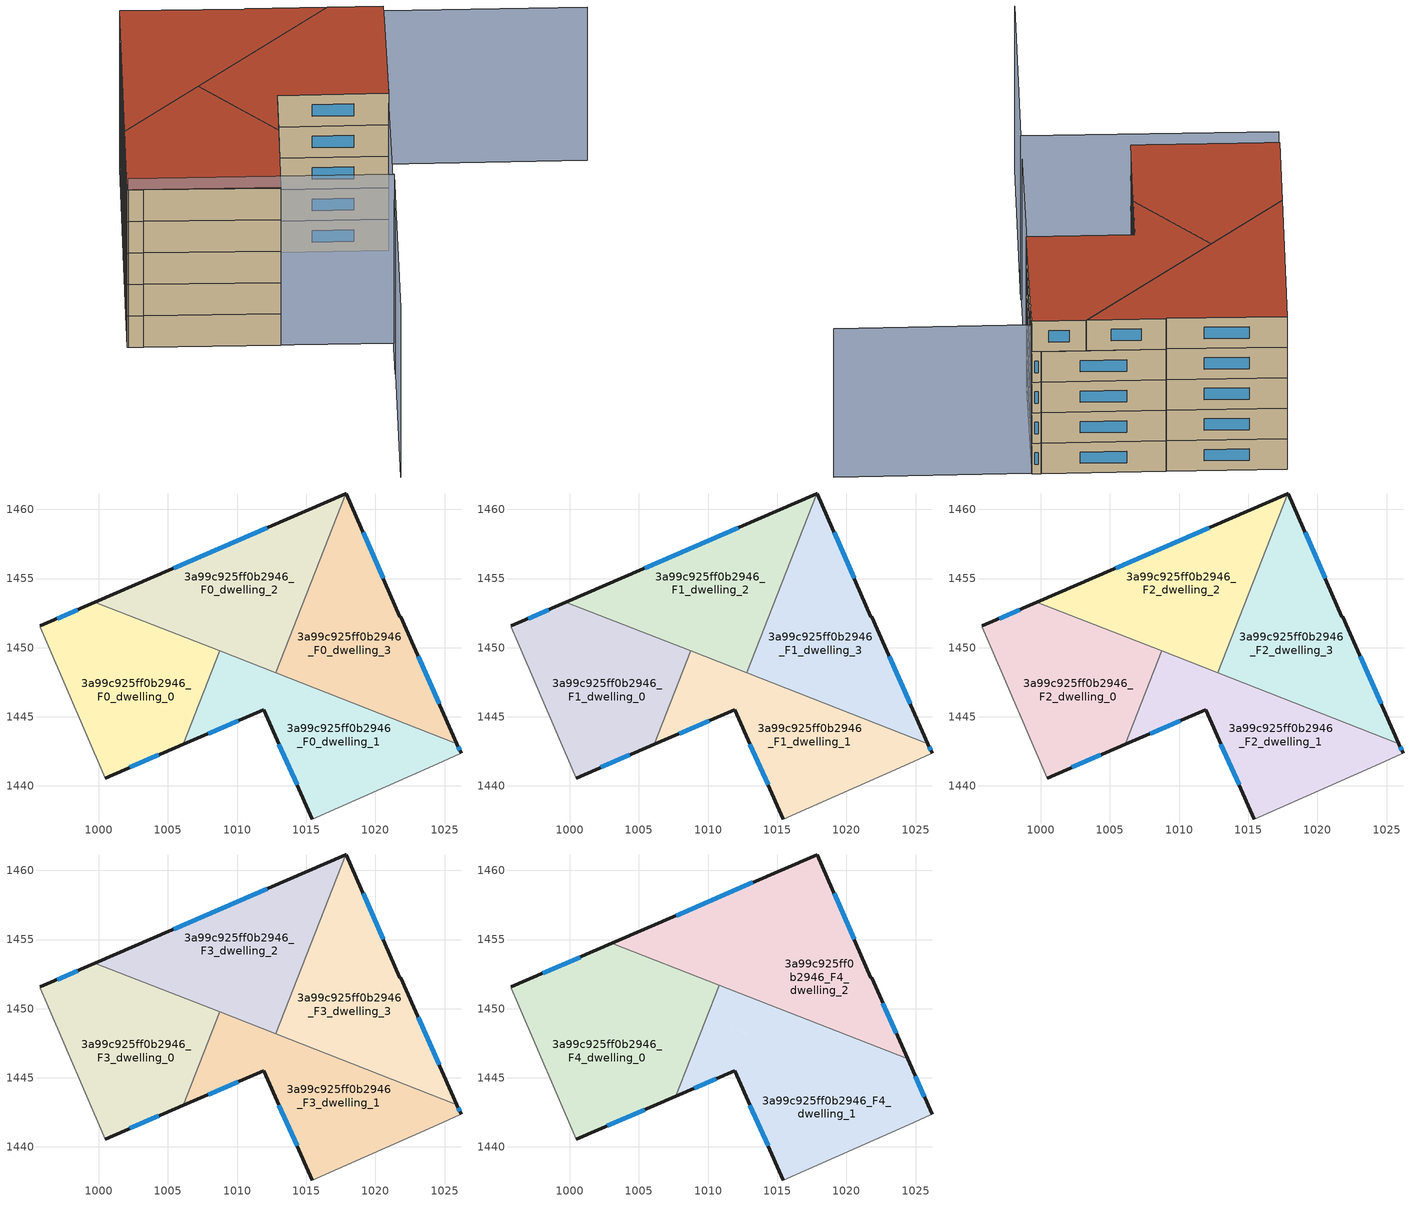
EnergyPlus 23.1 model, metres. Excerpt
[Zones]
3a99c925ff0b2946_F0_dwelling_0
 floor ground (EU_floor_Construction): 1008.73,1449.76 1006.09,1443 1000.47,1440.58 996.24,1450.4 995.78,1451.49 995.74,1451.57 999.72,1453.29 z0
 wall outside (EU_wall_Construction): 999.72,1453.29 995.74,1451.57 / 1000.47,1440.58 1006.09,1443 z0:3
 wall adiabatic (EU_wall_Construction): 995.74,1451.57 995.78,1451.49 996.24,1450.4 1000.47,1440.58 z0:3
 wall to 3a99c925ff0b2946_F0_dwelling_1 (EU_wall_Construction): 1006.09,1443 1008.73,1449.76 z0:3
 wall to 3a99c925ff0b2946_F0_dwelling_2 (EU_wall_Construction): 1008.73,1449.76 999.72,1453.29 z0:3
 window (EU_Window_Construction): 998.47,1452.75 996.99,1452.11 / 1002.23,1441.34 1004.33,1442.24 z0.94:2.06
3a99c925ff0b2946_F0_dwelling_1
 floor ground (EU_floor_Construction): 1025.88,1443.06 1026.19,1442.37 1026.09,1442.33 1024.51,1441.6 1015.45,1437.59 1011.92,1445.52 1006.09,1443 1008.73,1449.76 z0
 wall outside (EU_wall_Construction): 1026.19,1442.37 1025.88,1443.06 / 1006.09,1443 1011.92,1445.52 1015.45,1437.59 z0:3
 wall adiabatic (EU_wall_Construction): 1015.45,1437.59 1024.51,1441.6 1026.09,1442.33 1026.19,1442.37 z0:3
 wall to 3a99c925ff0b2946_F0_dwelling_3 (EU_wall_Construction): 1025.88,1443.06 1012.8,1448.17 z0:3
 wall to 3a99c925ff0b2946_F0_dwelling_2 (EU_wall_Construction): 1012.81,1448.17 1008.73,1449.76 z0:3
 window (EU_Window_Construction): 1026.09,1442.58 1025.98,1442.84 / 1013.02,1443.03 1014.34,1440.07 / 1007.92,1443.79 1010.09,1444.73 z0.94:2.06
3a99c925ff0b2946_F0_dwelling_2
 floor ground (EU_floor_Construction): 1017.86,1461.12 1012.81,1448.17 999.72,1453.29 z0
 wall outside (EU_wall_Construction): 1017.86,1461.12 999.72,1453.29 z0:3
 wall to 3a99c925ff0b2946_F0_dwelling_3 (EU_wall_Construction): 1012.8,1448.17 1017.86,1461.12 z0:3
 window (EU_Window_Construction): 1012.18,1458.67 1005.41,1455.74 z0.94:2.06
3a99c925ff0b2946_F0_dwelling_3
 floor ground (EU_floor_Construction): 1017.9,1461.14 1021.77,1452.24 1021.82,1452.25 1025.88,1443.06 1012.81,1448.17 1017.86,1461.12 z0
 wall outside (EU_wall_Construction): 1025.88,1443.06 1021.82,1452.25 1021.77,1452.24 1017.9,1461.14 1017.86,1461.12 z0:3
 window (EU_Window_Construction): 1020.56,1455.03 1019.11,1458.35 / 1024.61,1445.94 1023.1,1449.37 z0.94:2.06
3a99c925ff0b2946_F1_dwelling_0
 floor to 3a99c925ff0b2946_F0_dwelling_0 (EU_floor_Construction): 1008.73,1449.76 1006.09,1443 1000.47,1440.58 996.24,1450.4 995.78,1451.49 995.74,1451.57 999.72,1453.29 z3
 wall outside (EU_wall_Construction): 999.72,1453.29 995.74,1451.57 / 1000.47,1440.58 1006.09,1443 z3:6
 wall adiabatic (EU_wall_Construction): 995.74,1451.57 995.78,1451.49 996.24,1450.4 1000.47,1440.58 z3:6
 wall to 3a99c925ff0b2946_F1_dwelling_1 (EU_wall_Construction): 1006.09,1443 1008.73,1449.76 z3:6
 wall to 3a99c925ff0b2946_F1_dwelling_2 (EU_wall_Construction): 1008.73,1449.76 999.72,1453.29 z3:6
 window (EU_Window_Construction): 998.47,1452.75 996.99,1452.11 / 1002.23,1441.34 1004.33,1442.24 z3.94:5.06
3a99c925ff0b2946_F1_dwelling_1
 floor to 3a99c925ff0b2946_F0_dwelling_1 (EU_floor_Construction): 1025.88,1443.06 1026.19,1442.37 1026.09,1442.33 1024.51,1441.6 1015.45,1437.59 1011.92,1445.52 1006.09,1443 1008.73,1449.76 z3
 wall outside (EU_wall_Construction): 1026.19,1442.37 1025.88,1443.06 / 1006.09,1443 1011.92,1445.52 1015.45,1437.59 z3:6
 wall adiabatic (EU_wall_Construction): 1015.45,1437.59 1024.51,1441.6 1026.09,1442.33 1026.19,1442.37 z3:6
 wall to 3a99c925ff0b2946_F1_dwelling_3 (EU_wall_Construction): 1025.88,1443.06 1012.8,1448.17 z3:6
 wall to 3a99c925ff0b2946_F1_dwelling_2 (EU_wall_Construction): 1012.81,1448.17 1008.73,1449.76 z3:6
 window (EU_Window_Construction): 1026.09,1442.58 1025.98,1442.84 / 1013.02,1443.03 1014.34,1440.07 / 1007.92,1443.79 1010.09,1444.73 z3.94:5.06
3a99c925ff0b2946_F1_dwelling_2
 floor to 3a99c925ff0b2946_F0_dwelling_2 (EU_floor_Construction): 1017.86,1461.12 1012.8,1448.17 999.72,1453.29 z3
 wall outside (EU_wall_Construction): 1017.86,1461.12 999.72,1453.29 z3:6
 wall to 3a99c925ff0b2946_F1_dwelling_3 (EU_wall_Construction): 1012.8,1448.17 1017.86,1461.12 z3:6
 window (EU_Window_Construction): 1012.18,1458.67 1005.41,1455.74 z3.94:5.06
3a99c925ff0b2946_F1_dwelling_3
 floor to 3a99c925ff0b2946_F0_dwelling_3 (EU_floor_Construction): 1017.9,1461.14 1021.77,1452.24 1021.82,1452.25 1025.88,1443.06 1012.8,1448.17 1017.86,1461.12 z3
 wall outside (EU_wall_Construction): 1025.88,1443.06 1021.82,1452.25 1021.77,1452.24 1017.9,1461.14 1017.86,1461.12 z3:6
 window (EU_Window_Construction): 1020.56,1455.03 1019.11,1458.35 / 1024.61,1445.94 1023.1,1449.37 z3.94:5.06
3a99c925ff0b2946_F2_dwelling_0
 floor to 3a99c925ff0b2946_F1_dwelling_0 (EU_floor_Construction): 1008.73,1449.76 1006.09,1443 1000.47,1440.58 996.24,1450.4 995.78,1451.49 995.74,1451.57 999.72,1453.29 z6
 wall outside (EU_wall_Construction): 999.72,1453.29 995.74,1451.57 / 1000.47,1440.58 1006.09,1443 z6:9
 wall adiabatic (EU_wall_Construction): 995.74,1451.57 995.78,1451.49 996.24,1450.4 1000.47,1440.58 z6:9
 wall to 3a99c925ff0b2946_F2_dwelling_1 (EU_wall_Construction): 1006.09,1443 1008.73,1449.76 z6:9
 wall to 3a99c925ff0b2946_F2_dwelling_2 (EU_wall_Construction): 1008.73,1449.76 999.72,1453.29 z6:9
 window (EU_Window_Construction): 998.47,1452.75 996.99,1452.11 / 1002.23,1441.34 1004.33,1442.24 z6.94:8.06
3a99c925ff0b2946_F2_dwelling_1
 floor to 3a99c925ff0b2946_F1_dwelling_1 (EU_floor_Construction): 1025.88,1443.06 1026.19,1442.37 1026.09,1442.33 1024.51,1441.6 1015.45,1437.59 1011.92,1445.52 1006.09,1443 1008.73,1449.76 z6
 wall outside (EU_wall_Construction): 1026.19,1442.37 1025.88,1443.06 / 1006.09,1443 1011.92,1445.52 1015.45,1437.59 z6:9
 wall adiabatic (EU_wall_Construction): 1015.45,1437.59 1024.51,1441.6 1026.09,1442.33 1026.19,1442.37 z6:9
 wall to 3a99c925ff0b2946_F2_dwelling_3 (EU_wall_Construction): 1025.88,1443.06 1012.8,1448.17 z6:9
 wall to 3a99c925ff0b2946_F2_dwelling_2 (EU_wall_Construction): 1012.81,1448.17 1008.73,1449.76 z6:9
 window (EU_Window_Construction): 1026.09,1442.58 1025.98,1442.84 / 1013.02,1443.03 1014.34,1440.07 / 1007.92,1443.79 1010.09,1444.73 z6.94:8.06
3a99c925ff0b2946_F2_dwelling_2
 floor to 3a99c925ff0b2946_F1_dwelling_2 (EU_floor_Construction): 1017.86,1461.12 1012.8,1448.17 999.72,1453.29 z6
 wall outside (EU_wall_Construction): 1017.86,1461.12 999.72,1453.29 z6:9
 wall to 3a99c925ff0b2946_F2_dwelling_3 (EU_wall_Construction): 1012.8,1448.17 1017.86,1461.12 z6:9
 window (EU_Window_Construction): 1012.18,1458.67 1005.41,1455.74 z6.94:8.06
3a99c925ff0b2946_F2_dwelling_3
 floor to 3a99c925ff0b2946_F1_dwelling_3 (EU_floor_Construction): 1017.9,1461.14 1021.77,1452.24 1021.82,1452.25 1025.88,1443.06 1012.8,1448.17 1017.86,1461.12 z6
 wall outside (EU_wall_Construction): 1025.88,1443.06 1021.82,1452.25 1021.77,1452.24 1017.9,1461.14 1017.86,1461.12 z6:9
 window (EU_Window_Construction): 1020.56,1455.03 1019.11,1458.35 / 1024.61,1445.94 1023.1,1449.37 z6.94:8.06
3a99c925ff0b2946_F3_dwelling_0
 floor to 3a99c925ff0b2946_F2_dwelling_0 (EU_floor_Construction): 1008.73,1449.76 1006.09,1443 1000.47,1440.58 996.24,1450.4 995.78,1451.49 995.74,1451.57 999.72,1453.29 z9
 wall outside (EU_wall_Construction): 999.72,1453.29 995.74,1451.57 / 1000.47,1440.58 1006.09,1443 z9:12
 wall adiabatic (EU_wall_Construction): 995.74,1451.57 995.78,1451.49 996.24,1450.4 1000.47,1440.58 z9:12
 wall to 3a99c925ff0b2946_F3_dwelling_1 (EU_wall_Construction): 1006.09,1443 1008.73,1449.76 z9:12
 wall to 3a99c925ff0b2946_F3_dwelling_2 (EU_wall_Construction): 1008.73,1449.76 999.72,1453.29 z9:12
 window (EU_Window_Construction): 998.47,1452.75 996.99,1452.11 / 1002.23,1441.34 1004.33,1442.24 z9.94:11.06
3a99c925ff0b2946_F3_dwelling_1
 floor to 3a99c925ff0b2946_F2_dwelling_1 (EU_floor_Construction): 1025.88,1443.06 1026.19,1442.37 1026.09,1442.33 1024.51,1441.6 1015.45,1437.59 1011.92,1445.52 1006.09,1443 1008.73,1449.76 z9
 wall outside (EU_wall_Construction): 1026.19,1442.37 1025.88,1443.06 / 1006.09,1443 1011.92,1445.52 1015.45,1437.59 z9:12
 wall adiabatic (EU_wall_Construction): 1015.45,1437.59 1024.51,1441.6 1026.09,1442.33 1026.19,1442.37 z9:12
 wall to 3a99c925ff0b2946_F3_dwelling_3 (EU_wall_Construction): 1025.88,1443.06 1012.8,1448.17 z9:12
 wall to 3a99c925ff0b2946_F3_dwelling_2 (EU_wall_Construction): 1012.81,1448.17 1008.73,1449.76 z9:12
 window (EU_Window_Construction): 1026.09,1442.58 1025.98,1442.84 / 1013.02,1443.03 1014.34,1440.07 / 1007.92,1443.79 1010.09,1444.73 z9.94:11.06
3a99c925ff0b2946_F3_dwelling_2
 floor to 3a99c925ff0b2946_F2_dwelling_2 (EU_floor_Construction): 1017.86,1461.12 1012.8,1448.17 999.72,1453.29 z9
 wall outside (EU_wall_Construction): 1017.86,1461.12 999.72,1453.29 z9:12
 wall to 3a99c925ff0b2946_F3_dwelling_3 (EU_wall_Construction): 1012.8,1448.17 1017.86,1461.12 z9:12
 window (EU_Window_Construction): 1012.18,1458.67 1005.41,1455.74 z9.94:11.06
3a99c925ff0b2946_F3_dwelling_3
 floor to 3a99c925ff0b2946_F2_dwelling_3 (EU_floor_Construction): 1017.9,1461.14 1021.77,1452.24 1021.82,1452.25 1025.88,1443.06 1012.8,1448.17 1017.86,1461.12 z9
 wall outside (EU_wall_Construction): 1025.88,1443.06 1021.82,1452.25 1021.77,1452.24 1017.9,1461.14 1017.86,1461.12 z9:12
 window (EU_Window_Construction): 1020.56,1455.03 1019.11,1458.35 / 1024.61,1445.94 1023.1,1449.37 z9.94:11.06
3a99c925ff0b2946_F4_dwelling_0
 floor to 3a99c925ff0b2946_F3_dwelling_0 (EU_floor_Construction): 1008.73,1449.76 1006.09,1443 1000.47,1440.58 996.24,1450.4 995.78,1451.49 995.74,1451.57 999.72,1453.29 z12
 floor to 3a99c925ff0b2946_F3_dwelling_1 (EU_floor_Construction): 1009.86,1449.32 1007.66,1443.68 1006.09,1443 1008.73,1449.76 z12
 floor to 3a99c925ff0b2946_F3_dwelling_2 (EU_floor_Construction): 1010.79,1451.7 1008.73,1449.76 999.72,1453.29 1003.05,1454.72 z12; 1010.79,1451.7 1009.86,1449.32 1008.73,1449.76 z12
 wall outside (EU_wall_Construction): 1003.05,1454.72 995.74,1451.57 / 1000.47,1440.58 1007.66,1443.68 z12:15
 wall adiabatic (EU_wall_Construction): 995.74,1451.57 995.78,1451.49 996.24,1450.4 1000.47,1440.58 z12:15
 wall to 3a99c925ff0b2946_F4_dwelling_1 (EU_wall_Construction): 1007.66,1443.68 1010.79,1451.7 z12:15
 wall to 3a99c925ff0b2946_F4_dwelling_2 (EU_wall_Construction): 1010.79,1451.7 1003.05,1454.72 z12:15
 window (EU_Window_Construction): 1000.76,1453.73 998.03,1452.56 / 1002.72,1441.55 1005.4,1442.71 z12.94:14.06
 roof outside (EU_roof_Construction): 1007.66,1443.68 1010.79,1451.7 1003.05,1454.72 995.74,1451.57 995.78,1451.49 996.24,1450.4 1000.47,1440.58 z15
3a99c925ff0b2946_F4_dwelling_1
 floor to 3a99c925ff0b2946_F3_dwelling_1 (EU_floor_Construction): 1025.88,1443.06 1026.09,1442.33 1024.51,1441.6 1015.45,1437.59 1011.92,1445.52 1012.91,1448.13 z12; 1025.88,1443.06 1026.19,1442.37 1026.09,1442.33 z12; 1012.91,1448.13 1011.92,1445.52 1007.66,1443.68 1009.86,1449.32 z12
 floor to 3a99c925ff0b2946_F3_dwelling_2 (EU_floor_Construction): 1010.79,1451.7 1012.8,1448.17 1009.86,1449.32 z12; 1013.73,1450.55 1012.8,1448.17 1010.79,1451.7 z12
 floor to 3a99c925ff0b2946_F3_dwelling_3 (EU_floor_Construction): 1013.82,1450.52 1012.91,1448.13 1012.8,1448.17 1013.73,1450.55 z12; 1024.42,1446.38 1025.88,1443.06 1012.91,1448.13 1013.82,1450.52 z12
 wall outside (EU_wall_Construction): 1007.66,1443.68 1011.92,1445.52 1015.45,1437.59 / 1026.19,1442.37 1024.42,1446.38 z12:15
 wall adiabatic (EU_wall_Construction): 1015.45,1437.59 1024.51,1441.6 1026.09,1442.33 1026.19,1442.37 z12:15
 wall to 3a99c925ff0b2946_F4_dwelling_2 (EU_wall_Construction): 1024.42,1446.38 1010.79,1451.7 z12:15
 window (EU_Window_Construction): 1013.02,1443.03 1014.34,1440.07 / 1008.99,1444.26 1010.58,1444.94 / 1025.64,1443.62 1024.98,1445.12 z12.94:14.06
 roof outside (EU_roof_Construction): 1024.51,1441.6 1026.09,1442.33 1026.19,1442.37 1024.42,1446.38 1010.79,1451.7 1007.66,1443.68 1011.92,1445.52 1015.45,1437.59 z15
3a99c925ff0b2946_F4_dwelling_2
 floor to 3a99c925ff0b2946_F3_dwelling_2 (EU_floor_Construction): 1017.86,1461.12 1013.73,1450.55 1003.05,1454.72 z12
 floor to 3a99c925ff0b2946_F3_dwelling_3 (EU_floor_Construction): 1017.9,1461.14 1021.77,1452.24 1021.82,1452.25 1024.42,1446.38 1013.73,1450.55 1017.86,1461.12 z12
 wall outside (EU_wall_Construction): 1024.42,1446.38 1021.82,1452.25 1021.77,1452.24 1017.9,1461.14 1003.05,1454.72 z12:15
 window (EU_Window_Construction): 1023.61,1448.22 1022.64,1450.41 / 1013.24,1459.13 1007.7,1456.73 / 1020.56,1455.03 1019.11,1458.35 z12.94:14.06
 roof outside (EU_roof_Construction): 1024.42,1446.38 1021.82,1452.25 1021.77,1452.24 1017.9,1461.14 1003.05,1454.72 z15
shading: 1000.2,1430.86 1026.1,1442.33 / 1026.1,1442.33 1032.52,1427.81 z0:14.6; 995.78,1451.49 1004.06,1432.52 / 1004.06,1432.52 987.54,1425.3 z0:16.1
[Building]
EU S2 Campaign: North Axis=0; Terrain=City; Solar Distribution=FullExterior
[Site:Location]
Vienna: Latitude=48; Longitude=16.5; Time Zone=1; Elevation=183
[SizingPeriod:WeatherFileDays]
AnnualSizingPeriod: Begin Month=1; Begin Day of Month=1; End Month=12; End Day of Month=31; Day of Week for Start Day=Monday; Use Weather File Daylight Saving Period=No; Use Weather File Rain and Snow Indicators=No
[MATERIAL]
EU_InternalMass_Material: Roughness=MediumRough; Thickness=0.1; Conductivity=1; Density=1800; Specific Heat=900; Thermal Absorptance=0.9; Solar Absorptance=0.7; Visible Absorptance=0.7
[MATERIAL:NOMASS] Roughness=MediumRough; Thermal Absorptance=0.9; Solar Absorptance=0.7; Visible Absorptance=0.7
Name | Thermal Resistance
EU_wall_NoMass | 0.914258
EU_roof_NoMass | 0.954009
EU_floor_NoMass | 1.09711
[WINDOWMATERIAL:SIMPLEGLAZINGSYSTEM]
EU_Window_SimpleGlazing: UFactor=2.09642; Solar Heat Gain Coefficient=0.65; Visible Transmittance=0.65
[CONSTRUCTION]
EU_wall_Construction: EU_wall_NoMass
EU_roof_Construction: EU_roof_NoMass
EU_floor_Construction: EU_floor_NoMass
EU_Window_Construction: EU_Window_SimpleGlazing
EU_InternalMass_Construction: EU_InternalMass_Material
[ZONE] Type=1; Multiplier=1; Ceiling Height=autocalculate; Floor Area=autocalculate; Part of Total Floor Area=Yes
Name | Volume
3a99c925ff0b2946_F0_dwelling_0; 3a99c925ff0b2946_F1_dwelling_0; 3a99c925ff0b2946_F2_dwelling_0; 3a99c925ff0b2946_F3_dwelling_0 | 293.104
3a99c925ff0b2946_F4_dwelling_0 | 390.803
3a99c925ff0b2946_F0_dwelling_1 | 293.098
3a99c925ff0b2946_F1_dwelling_1; 3a99c925ff0b2946_F2_dwelling_1; 3a99c925ff0b2946_F3_dwelling_1 | 293.099
3a99c925ff0b2946_F4_dwelling_1 | 390.792
3a99c925ff0b2946_F0_dwelling_2; 3a99c925ff0b2946_F1_dwelling_2; 3a99c925ff0b2946_F2_dwelling_2; 3a99c925ff0b2946_F3_dwelling_2 | 293.081
3a99c925ff0b2946_F4_dwelling_2 | 390.79
3a99c925ff0b2946_F0_dwelling_3; 3a99c925ff0b2946_F1_dwelling_3; 3a99c925ff0b2946_F2_dwelling_3; 3a99c925ff0b2946_F3_dwelling_3 | 293.109
[INTERNALMASS] Construction=EU_InternalMass_Construction
Name | Zone or ZoneList | Surface Area
3a99c925ff0b2946_F0_dwelling_0_EU_InternalMass | 3a99c925ff0b2946_F0_dwelling_0 | 97.701
3a99c925ff0b2946_F0_dwelling_1_EU_InternalMass | 3a99c925ff0b2946_F0_dwelling_1 | 97.7021
3a99c925ff0b2946_F0_dwelling_2_EU_InternalMass | 3a99c925ff0b2946_F0_dwelling_2 | 97.6916
3a99c925ff0b2946_F0_dwelling_3_EU_InternalMass | 3a99c925ff0b2946_F0_dwelling_3 | 97.7037
3a99c925ff0b2946_F1_dwelling_0_EU_InternalMass | 3a99c925ff0b2946_F1_dwelling_0 | 97.701
3a99c925ff0b2946_F1_dwelling_1_EU_InternalMass | 3a99c925ff0b2946_F1_dwelling_1 | 97.7021
3a99c925ff0b2946_F1_dwelling_2_EU_InternalMass | 3a99c925ff0b2946_F1_dwelling_2 | 97.6916
3a99c925ff0b2946_F1_dwelling_3_EU_InternalMass | 3a99c925ff0b2946_F1_dwelling_3 | 97.7037
3a99c925ff0b2946_F2_dwelling_0_EU_InternalMass | 3a99c925ff0b2946_F2_dwelling_0 | 97.701
3a99c925ff0b2946_F2_dwelling_1_EU_InternalMass | 3a99c925ff0b2946_F2_dwelling_1 | 97.7021
3a99c925ff0b2946_F2_dwelling_2_EU_InternalMass | 3a99c925ff0b2946_F2_dwelling_2 | 97.6916
3a99c925ff0b2946_F2_dwelling_3_EU_InternalMass | 3a99c925ff0b2946_F2_dwelling_3 | 97.7037
3a99c925ff0b2946_F3_dwelling_0_EU_InternalMass | 3a99c925ff0b2946_F3_dwelling_0 | 97.701
3a99c925ff0b2946_F3_dwelling_1_EU_InternalMass | 3a99c925ff0b2946_F3_dwelling_1 | 97.7021
3a99c925ff0b2946_F3_dwelling_2_EU_InternalMass | 3a99c925ff0b2946_F3_dwelling_2 | 97.6916
3a99c925ff0b2946_F3_dwelling_3_EU_InternalMass | 3a99c925ff0b2946_F3_dwelling_3 | 97.7037
3a99c925ff0b2946_F4_dwelling_0_EU_InternalMass | 3a99c925ff0b2946_F4_dwelling_0 | 130.273
3a99c925ff0b2946_F4_dwelling_1_EU_InternalMass | 3a99c925ff0b2946_F4_dwelling_1 | 130.27
3a99c925ff0b2946_F4_dwelling_2_EU_InternalMass | 3a99c925ff0b2946_F4_dwelling_2 | 130.272
[OTHEREQUIPMENT] Fuel Type=Electricity; Design Level Calculation Method=Watts/Area; Power per Zone Floor Area=1; Fraction Latent=0; Fraction Radiant=0; Fraction Lost=0; Carbon Dioxide Generation Rate=0; EndUse Subcategory=EU_Step8_InternalGains
Name | Zone or ZoneList or Space or SpaceList | Schedule
EU_Step8_InternalGain_3a99c925ff0b2946_F0_dwelling_0_f000 | 3a99c925ff0b2946_F0_dwelling_0 | EU_Step8_GainSchedule_3a99c925ff0b2946_F0_dwelling_0_f000
EU_Step8_InternalGain_3a99c925ff0b2946_F0_dwelling_1_f000 | 3a99c925ff0b2946_F0_dwelling_1 | EU_Step8_GainSchedule_3a99c925ff0b2946_F0_dwelling_1_f000
EU_Step8_InternalGain_3a99c925ff0b2946_F0_dwelling_2_f000 | 3a99c925ff0b2946_F0_dwelling_2 | EU_Step8_GainSchedule_3a99c925ff0b2946_F0_dwelling_2_f000
EU_Step8_InternalGain_3a99c925ff0b2946_F0_dwelling_3_f000 | 3a99c925ff0b2946_F0_dwelling_3 | EU_Step8_GainSchedule_3a99c925ff0b2946_F0_dwelling_3_f000
EU_Step8_InternalGain_3a99c925ff0b2946_F1_dwelling_0_f000 | 3a99c925ff0b2946_F1_dwelling_0 | EU_Step8_GainSchedule_3a99c925ff0b2946_F1_dwelling_0_f000
EU_Step8_InternalGain_3a99c925ff0b2946_F1_dwelling_1_f000 | 3a99c925ff0b2946_F1_dwelling_1 | EU_Step8_GainSchedule_3a99c925ff0b2946_F1_dwelling_1_f000
EU_Step8_InternalGain_3a99c925ff0b2946_F1_dwelling_2_f000 | 3a99c925ff0b2946_F1_dwelling_2 | EU_Step8_GainSchedule_3a99c925ff0b2946_F1_dwelling_2_f000
EU_Step8_InternalGain_3a99c925ff0b2946_F1_dwelling_3_f000 | 3a99c925ff0b2946_F1_dwelling_3 | EU_Step8_GainSchedule_3a99c925ff0b2946_F1_dwelling_3_f000
EU_Step8_InternalGain_3a99c925ff0b2946_F2_dwelling_0_f000 | 3a99c925ff0b2946_F2_dwelling_0 | EU_Step8_GainSchedule_3a99c925ff0b2946_F2_dwelling_0_f000
EU_Step8_InternalGain_3a99c925ff0b2946_F2_dwelling_1_f000 | 3a99c925ff0b2946_F2_dwelling_1 | EU_Step8_GainSchedule_3a99c925ff0b2946_F2_dwelling_1_f000
EU_Step8_InternalGain_3a99c925ff0b2946_F2_dwelling_2_f000 | 3a99c925ff0b2946_F2_dwelling_2 | EU_Step8_GainSchedule_3a99c925ff0b2946_F2_dwelling_2_f000
EU_Step8_InternalGain_3a99c925ff0b2946_F2_dwelling_3_f000 | 3a99c925ff0b2946_F2_dwelling_3 | EU_Step8_GainSchedule_3a99c925ff0b2946_F2_dwelling_3_f000
EU_Step8_InternalGain_3a99c925ff0b2946_F3_dwelling_0_f000 | 3a99c925ff0b2946_F3_dwelling_0 | EU_Step8_GainSchedule_3a99c925ff0b2946_F3_dwelling_0_f000
EU_Step8_InternalGain_3a99c925ff0b2946_F3_dwelling_1_f000 | 3a99c925ff0b2946_F3_dwelling_1 | EU_Step8_GainSchedule_3a99c925ff0b2946_F3_dwelling_1_f000
EU_Step8_InternalGain_3a99c925ff0b2946_F3_dwelling_2_f000 | 3a99c925ff0b2946_F3_dwelling_2 | EU_Step8_GainSchedule_3a99c925ff0b2946_F3_dwelling_2_f000
EU_Step8_InternalGain_3a99c925ff0b2946_F3_dwelling_3_f000 | 3a99c925ff0b2946_F3_dwelling_3 | EU_Step8_GainSchedule_3a99c925ff0b2946_F3_dwelling_3_f000
EU_Step8_InternalGain_3a99c925ff0b2946_F4_dwelling_0_f000 | 3a99c925ff0b2946_F4_dwelling_0 | EU_Step8_GainSchedule_3a99c925ff0b2946_F4_dwelling_0_f000
EU_Step8_InternalGain_3a99c925ff0b2946_F4_dwelling_1_f000 | 3a99c925ff0b2946_F4_dwelling_1 | EU_Step8_GainSchedule_3a99c925ff0b2946_F4_dwelling_1_f000
EU_Step8_InternalGain_3a99c925ff0b2946_F4_dwelling_2_f000 | 3a99c925ff0b2946_F4_dwelling_2 | EU_Step8_GainSchedule_3a99c925ff0b2946_F4_dwelling_2_f000
[ZONEVENTILATION:DESIGNFLOWRATE] Schedule=EU_AlwaysOn; Design Flow Rate Calculation Method=AirChanges/Hour; Air Changes per Hour=0.546891; Ventilation Type=Natural; Fan Pressure Rise=0; Fan Total Efficiency=1; Constant Term Coefficient=1; Temperature Term Coefficient=0; Velocity Term Coefficient=0; Velocity Squared Term Coefficient=0; Minimum Indoor Temperature=-100; Maximum Indoor Temperature=100; Delta Temperature=-100; Minimum Outdoor Temperature=-100; Maximum Outdoor Temperature=100; Maximum Wind Speed=40
Name | Zone or ZoneList or Space or SpaceList
EU_ConstantAir_3a99c925ff0b2946_F0_dwelling_0 | 3a99c925ff0b2946_F0_dwelling_0
EU_ConstantAir_3a99c925ff0b2946_F0_dwelling_1 | 3a99c925ff0b2946_F0_dwelling_1
EU_ConstantAir_3a99c925ff0b2946_F0_dwelling_2 | 3a99c925ff0b2946_F0_dwelling_2
EU_ConstantAir_3a99c925ff0b2946_F0_dwelling_3 | 3a99c925ff0b2946_F0_dwelling_3
EU_ConstantAir_3a99c925ff0b2946_F1_dwelling_0 | 3a99c925ff0b2946_F1_dwelling_0
EU_ConstantAir_3a99c925ff0b2946_F1_dwelling_1 | 3a99c925ff0b2946_F1_dwelling_1
EU_ConstantAir_3a99c925ff0b2946_F1_dwelling_2 | 3a99c925ff0b2946_F1_dwelling_2
EU_ConstantAir_3a99c925ff0b2946_F1_dwelling_3 | 3a99c925ff0b2946_F1_dwelling_3
EU_ConstantAir_3a99c925ff0b2946_F2_dwelling_0 | 3a99c925ff0b2946_F2_dwelling_0
EU_ConstantAir_3a99c925ff0b2946_F2_dwelling_1 | 3a99c925ff0b2946_F2_dwelling_1
EU_ConstantAir_3a99c925ff0b2946_F2_dwelling_2 | 3a99c925ff0b2946_F2_dwelling_2
EU_ConstantAir_3a99c925ff0b2946_F2_dwelling_3 | 3a99c925ff0b2946_F2_dwelling_3
EU_ConstantAir_3a99c925ff0b2946_F3_dwelling_0 | 3a99c925ff0b2946_F3_dwelling_0
EU_ConstantAir_3a99c925ff0b2946_F3_dwelling_1 | 3a99c925ff0b2946_F3_dwelling_1
EU_ConstantAir_3a99c925ff0b2946_F3_dwelling_2 | 3a99c925ff0b2946_F3_dwelling_2
EU_ConstantAir_3a99c925ff0b2946_F3_dwelling_3 | 3a99c925ff0b2946_F3_dwelling_3
EU_ConstantAir_3a99c925ff0b2946_F4_dwelling_0 | 3a99c925ff0b2946_F4_dwelling_0
EU_ConstantAir_3a99c925ff0b2946_F4_dwelling_1 | 3a99c925ff0b2946_F4_dwelling_1
EU_ConstantAir_3a99c925ff0b2946_F4_dwelling_2 | 3a99c925ff0b2946_F4_dwelling_2
[HVACTEMPLATE:THERMOSTAT] Constant Heating Setpoint=20; Constant Cooling Setpoint=50
EU_HeatOnly_3a99c925ff0b2946_F0_dwelling_0; EU_HeatOnly_3a99c925ff0b2946_F0_dwelling_1; EU_HeatOnly_3a99c925ff0b2946_F0_dwelling_2; EU_HeatOnly_3a99c925ff0b2946_F0_dwelling_3; EU_HeatOnly_3a99c925ff0b2946_F1_dwelling_0; EU_HeatOnly_3a99c925ff0b2946_F1_dwelling_1; EU_HeatOnly_3a99c925ff0b2946_F1_dwelling_2; EU_HeatOnly_3a99c925ff0b2946_F1_dwelling_3; EU_HeatOnly_3a99c925ff0b2946_F2_dwelling_0; EU_HeatOnly_3a99c925ff0b2946_F2_dwelling_1; EU_HeatOnly_3a99c925ff0b2946_F2_dwelling_2; EU_HeatOnly_3a99c925ff0b2946_F2_dwelling_3; EU_HeatOnly_3a99c925ff0b2946_F3_dwelling_0; EU_HeatOnly_3a99c925ff0b2946_F3_dwelling_1; EU_HeatOnly_3a99c925ff0b2946_F3_dwelling_2; EU_HeatOnly_3a99c925ff0b2946_F3_dwelling_3; EU_HeatOnly_3a99c925ff0b2946_F4_dwelling_0; EU_HeatOnly_3a99c925ff0b2946_F4_dwelling_1; EU_HeatOnly_3a99c925ff0b2946_F4_dwelling_2
[HVACTEMPLATE:ZONE:IDEALLOADSAIRSYSTEM] System Availability Schedule=EU_AlwaysOn; Maximum Heating Supply Air Temperature=50; Minimum Cooling Supply Air Temperature=13; Maximum Heating Supply Air Humidity Ratio=0.0156; Minimum Cooling Supply Air Humidity Ratio=0.0077; Heating Limit=NoLimit; Cooling Limit=NoLimit; Heating Availability Schedule=EU_AlwaysOn; Cooling Availability Schedule=EU_CoolingOff; Dehumidification Control Type=ConstantSensibleHeatRatio; Cooling Sensible Heat Ratio=0.7; Dehumidification Setpoint=60; Humidification Control Type=None; Humidification Setpoint=30; Outdoor Air Method=None; Outdoor Air Flow Rate per Person=0.00944; Outdoor Air Flow Rate per Zone Floor Area=0; Outdoor Air Flow Rate per Zone=0; Demand Controlled Ventilation Type=None; Outdoor Air Economizer Type=NoEconomizer; Heat Recovery Type=None; Sensible Heat Recovery Effectiveness=0.7; Latent Heat Recovery Effectiveness=0.65
Name | Template Thermostat
3a99c925ff0b2946_F0_dwelling_0 | EU_HeatOnly_3a99c925ff0b2946_F0_dwelling_0
3a99c925ff0b2946_F0_dwelling_1 | EU_HeatOnly_3a99c925ff0b2946_F0_dwelling_1
3a99c925ff0b2946_F0_dwelling_2 | EU_HeatOnly_3a99c925ff0b2946_F0_dwelling_2
3a99c925ff0b2946_F0_dwelling_3 | EU_HeatOnly_3a99c925ff0b2946_F0_dwelling_3
3a99c925ff0b2946_F1_dwelling_0 | EU_HeatOnly_3a99c925ff0b2946_F1_dwelling_0
3a99c925ff0b2946_F1_dwelling_1 | EU_HeatOnly_3a99c925ff0b2946_F1_dwelling_1
3a99c925ff0b2946_F1_dwelling_2 | EU_HeatOnly_3a99c925ff0b2946_F1_dwelling_2
3a99c925ff0b2946_F1_dwelling_3 | EU_HeatOnly_3a99c925ff0b2946_F1_dwelling_3
3a99c925ff0b2946_F2_dwelling_0 | EU_HeatOnly_3a99c925ff0b2946_F2_dwelling_0
3a99c925ff0b2946_F2_dwelling_1 | EU_HeatOnly_3a99c925ff0b2946_F2_dwelling_1
3a99c925ff0b2946_F2_dwelling_2 | EU_HeatOnly_3a99c925ff0b2946_F2_dwelling_2
3a99c925ff0b2946_F2_dwelling_3 | EU_HeatOnly_3a99c925ff0b2946_F2_dwelling_3
3a99c925ff0b2946_F3_dwelling_0 | EU_HeatOnly_3a99c925ff0b2946_F3_dwelling_0
3a99c925ff0b2946_F3_dwelling_1 | EU_HeatOnly_3a99c925ff0b2946_F3_dwelling_1
3a99c925ff0b2946_F3_dwelling_2 | EU_HeatOnly_3a99c925ff0b2946_F3_dwelling_2
3a99c925ff0b2946_F3_dwelling_3 | EU_HeatOnly_3a99c925ff0b2946_F3_dwelling_3
3a99c925ff0b2946_F4_dwelling_0 | EU_HeatOnly_3a99c925ff0b2946_F4_dwelling_0
3a99c925ff0b2946_F4_dwelling_1 | EU_HeatOnly_3a99c925ff0b2946_F4_dwelling_1
3a99c925ff0b2946_F4_dwelling_2 | EU_HeatOnly_3a99c925ff0b2946_F4_dwelling_2
[SIZING:ZONE] Zone Cooling Design Supply Air Temperature Input Method=SupplyAirTemperature; Zone Cooling Design Supply Air Temperature=13; Zone Heating Design Supply Air Temperature Input Method=SupplyAirTemperature; Zone Heating Design Supply Air Temperature=50; Zone Cooling Design Supply Air Humidity Ratio=0.008; Zone Heating Design Supply Air Humidity Ratio=0.008; Cooling Design Air Flow Method=DesignDay; Cooling Design Air Flow Rate=0; Cooling Minimum Air Flow per Zone Floor Area=0.000762; Cooling Minimum Air Flow=0; Cooling Minimum Air Flow Fraction=0.2; Heating Design Air Flow Method=DesignDay; Heating Design Air Flow Rate=0; Heating Maximum Air Flow per Zone Floor Area=0.002032; Heating Maximum Air Flow=0.141576; Heating Maximum Air Flow Fraction=0.3; Account for Dedicated Outdoor Air System=No; Dedicated Outdoor Air System Control Strategy=NeutralSupplyAir; Dedicated Outdoor Air Low Setpoint Temperature for Design=autosize; Dedicated Outdoor Air High Setpoint Temperature for Design=autosize; Zone Load Sizing Method=Sensible Load Only No Latent Load; Zone Latent Cooling Design Supply Air Humidity Ratio Input Method=HumidityRatioDifference; Zone Cooling Design Supply Air Humidity Ratio Difference=0.005; Zone Latent Heating Design Supply Air Humidity Ratio Input Method=HumidityRatioDifference; Zone Humidification Design Supply Air Humidity Ratio Difference=0.005
3a99c925ff0b2946_F0_dwelling_0; 3a99c925ff0b2946_F0_dwelling_1; 3a99c925ff0b2946_F0_dwelling_2; 3a99c925ff0b2946_F0_dwelling_3; 3a99c925ff0b2946_F1_dwelling_0; 3a99c925ff0b2946_F1_dwelling_1; 3a99c925ff0b2946_F1_dwelling_2; 3a99c925ff0b2946_F1_dwelling_3; 3a99c925ff0b2946_F2_dwelling_0; 3a99c925ff0b2946_F2_dwelling_1; 3a99c925ff0b2946_F2_dwelling_2; 3a99c925ff0b2946_F2_dwelling_3; 3a99c925ff0b2946_F3_dwelling_0; 3a99c925ff0b2946_F3_dwelling_1; 3a99c925ff0b2946_F3_dwelling_2; 3a99c925ff0b2946_F3_dwelling_3; 3a99c925ff0b2946_F4_dwelling_0; 3a99c925ff0b2946_F4_dwelling_1; 3a99c925ff0b2946_F4_dwelling_2
[SCHEDULE:CONSTANT]
Name | Hourly Value
EU_AlwaysOn | 1
EU_CoolingOff | 0
[SCHEDULE:FILE] Column Number=1; Rows to Skip at Top=0; Number of Hours of Data=8760; Column Separator=Comma; Interpolate to Timestep=No; Minutes per Item=60; Adjust Schedule for Daylight Savings=Yes
Name | File
EU_Step8_GainSchedule_3a99c925ff0b2946_F0_dwelling_0_f000 | ../../schedules/3a99c925ff0b2946/3a99c925ff0b2946_F0_dwelling_0_f000_gain.csv
EU_Step8_GainSchedule_3a99c925ff0b2946_F0_dwelling_1_f000 | ../../schedules/3a99c925ff0b2946/3a99c925ff0b2946_F0_dwelling_1_f000_gain.csv
EU_Step8_GainSchedule_3a99c925ff0b2946_F0_dwelling_2_f000 | ../../schedules/3a99c925ff0b2946/3a99c925ff0b2946_F0_dwelling_2_f000_gain.csv
EU_Step8_GainSchedule_3a99c925ff0b2946_F0_dwelling_3_f000 | ../../schedules/3a99c925ff0b2946/3a99c925ff0b2946_F0_dwelling_3_f000_gain.csv
EU_Step8_GainSchedule_3a99c925ff0b2946_F1_dwelling_0_f000 | ../../schedules/3a99c925ff0b2946/3a99c925ff0b2946_F1_dwelling_0_f000_gain.csv
EU_Step8_GainSchedule_3a99c925ff0b2946_F1_dwelling_1_f000 | ../../schedules/3a99c925ff0b2946/3a99c925ff0b2946_F1_dwelling_1_f000_gain.csv
EU_Step8_GainSchedule_3a99c925ff0b2946_F1_dwelling_2_f000 | ../../schedules/3a99c925ff0b2946/3a99c925ff0b2946_F1_dwelling_2_f000_gain.csv
EU_Step8_GainSchedule_3a99c925ff0b2946_F1_dwelling_3_f000 | ../../schedules/3a99c925ff0b2946/3a99c925ff0b2946_F1_dwelling_3_f000_gain.csv
EU_Step8_GainSchedule_3a99c925ff0b2946_F2_dwelling_0_f000 | ../../schedules/3a99c925ff0b2946/3a99c925ff0b2946_F2_dwelling_0_f000_gain.csv
EU_Step8_GainSchedule_3a99c925ff0b2946_F2_dwelling_1_f000 | ../../schedules/3a99c925ff0b2946/3a99c925ff0b2946_F2_dwelling_1_f000_gain.csv
EU_Step8_GainSchedule_3a99c925ff0b2946_F2_dwelling_2_f000 | ../../schedules/3a99c925ff0b2946/3a99c925ff0b2946_F2_dwelling_2_f000_gain.csv
EU_Step8_GainSchedule_3a99c925ff0b2946_F2_dwelling_3_f000 | ../../schedules/3a99c925ff0b2946/3a99c925ff0b2946_F2_dwelling_3_f000_gain.csv
EU_Step8_GainSchedule_3a99c925ff0b2946_F3_dwelling_0_f000 | ../../schedules/3a99c925ff0b2946/3a99c925ff0b2946_F3_dwelling_0_f000_gain.csv
EU_Step8_GainSchedule_3a99c925ff0b2946_F3_dwelling_1_f000 | ../../schedules/3a99c925ff0b2946/3a99c925ff0b2946_F3_dwelling_1_f000_gain.csv
EU_Step8_GainSchedule_3a99c925ff0b2946_F3_dwelling_2_f000 | ../../schedules/3a99c925ff0b2946/3a99c925ff0b2946_F3_dwelling_2_f000_gain.csv
EU_Step8_GainSchedule_3a99c925ff0b2946_F3_dwelling_3_f000 | ../../schedules/3a99c925ff0b2946/3a99c925ff0b2946_F3_dwelling_3_f000_gain.csv
EU_Step8_GainSchedule_3a99c925ff0b2946_F4_dwelling_0_f000 | ../../schedules/3a99c925ff0b2946/3a99c925ff0b2946_F4_dwelling_0_f000_gain.csv
EU_Step8_GainSchedule_3a99c925ff0b2946_F4_dwelling_1_f000 | ../../schedules/3a99c925ff0b2946/3a99c925ff0b2946_F4_dwelling_1_f000_gain.csv
EU_Step8_GainSchedule_3a99c925ff0b2946_F4_dwelling_2_f000 | ../../schedules/3a99c925ff0b2946/3a99c925ff0b2946_F4_dwelling_2_f000_gain.csv
